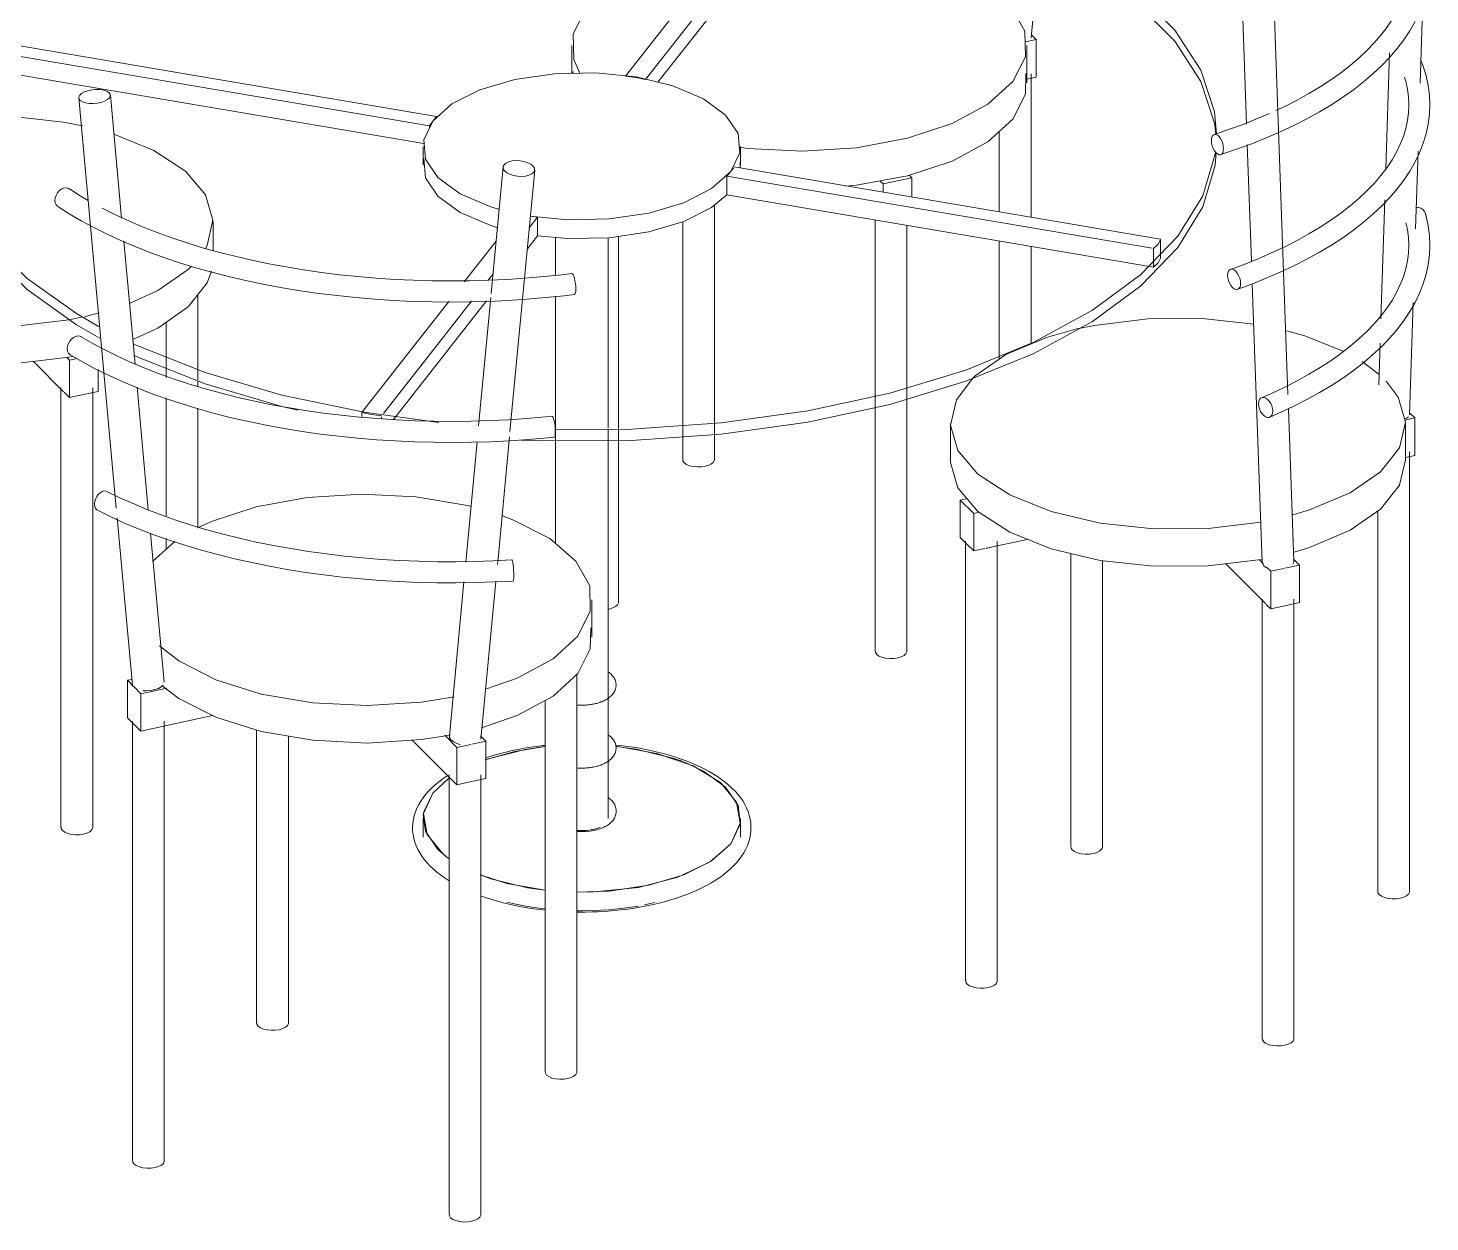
# Model space of a CAD drawing. Header units: millimetres. Extents: x -44545 to 51785, y -22696 to 32686.
# Drawn here: x -13396 to -12071, y 3196 to 4325 of the extents above; entities that cross this region are included whole.
import ezdxf

# ---------------------------------------------------------------- set-up
doc = ezdxf.new("R2010")
doc.units = ezdxf.units.MM
doc.layers.add('I-FURN-PNLS', color=30, linetype='Continuous', lineweight=9)

# ---------------------------------------------------------------- blocks, each defined once
blk = doc.blocks.new('Table Dining 4 Seater-Circular - 1200 mm dia-V79-3D Section 3')
at = {"layer": 'I-FURN-PNLS'}
for p, q in [((-12683.7, 4467.8), (-12831.4, 4279.5)), ((-12812.6, 4276.3), (-12664.9, 4464.6)), ((-12664.9, 4446.9), (-12800.9, 4273.6)), ((-12448, 4315.7), (-12438.7, 4414.5)), ((-12080.1, 4272.6), (-12077.6, 4351.9)), ((-12248.1, 4342.9), (-12244.3, 4234)), ((-12205.2, 3978.3), (-12218.2, 4343.9)), ((-13010.1, 4241.2), (-13413.3, 4309.7)), ((-12882.2, 4308.5), (-12882.2, 4282.1)), ((-12453.4, 4311.7), (-12443.3, 4313.9)), ((-12452.2, 4273.1), (-12452.2, 4308.5)), ((-12443.3, 4313.9), (-12447.8, 4318.4)), ((-12443.3, 4313.9), (-12443.3, 4278.5)), ((-13420.2, 4300.9), (-13016.9, 4232.5)), ((-12109.2, 4301.3), (-12112.8, 4191.7)), ((-13022.3, 4215.7), (-13420.2, 4283.2)), ((-12881.4, 4282.1), (-12881, 4283.9)), ((-12448.1, 4145.9), (-12448.1, 4281.7)), ((-12443.3, 4278.5), (-12453.5, 4276.3)), ((-13348.5, 4258.8), (-13313, 3870.8)), ((-13308, 4145), (-13318.6, 4261.5)), ((-13345.1, 4232.5), (-13362.9, 4235.9)), ((-13016.9, 4232.5), (-13016.9, 4230.4)), ((-12274.3, 4232.6), (-12273.4, 4224.6)), ((-12478.1, 4227.1), (-12478.1, 4151)), ((-13022.9, 4213), (-13022.9, 4195.3)), ((-12722.9, 4195.3), (-12722.9, 4213)), ((-12243.6, 4214.7), (-12239.7, 4104.4)), ((-12084.6, 4135), (-12082.2, 4208.3)), ((-12947.3, 4193.5), (-12958.6, 4073.9)), ((-12940.8, 3943.4), (-12917.4, 4190.6)), ((-12731.9, 4189.1), (-12735.7, 4184.8)), ((-12729.3, 4192.8), (-12731.9, 4189.1)), ((-12325.6, 4125.1), (-12728.8, 4193.5)), ((-12723, 4198.4), (-12723, 4192.5)), ((-12735.7, 4184.8), (-12333.6, 4116.6)), ((-12735.7, 4184.8), (-12735.7, 4167.1)), ((-12591, 4180.4), (-12588, 4177.4)), ((-12588, 4177.4), (-12560.8, 4183.3)), ((-12588, 4177.4), (-12588, 4169.6)), ((-12560.8, 4183.3), (-12563, 4185.5)), ((-12560.8, 4183.3), (-12560.8, 4165)), ((-12332.4, 4098.6), (-12735.7, 4167.1)), ((-12113.7, 4162.4), (-12117.4, 4049.8)), ((-12747.4, 3941.1), (-12747.4, 4157.6)), ((-12075.1, 4149.2), (-12074.8, 4147.1)), ((-13221.5, 4114.7), (-13221.5, 4142)), ((-12922.7, 4135.9), (-12914.8, 4146)), ((-12914.8, 4146), (-12921.7, 4147)), ((-12914.8, 4128.3), (-12914.8, 4146)), ((-12777.4, 4141.6), (-12777.4, 3938.2)), ((-12595.5, 4143.3), (-12595.5, 3966)), ((-12565.5, 3973.9), (-12565.5, 4138.2)), ((-13295.3, 4007.1), (-13306, 4123.3)), ((-12953.9, 4123.3), (-12984, 4085)), ((-12914.8, 4128.3), (-12924.6, 4115.8)), ((-12897.7, 4127), (-12897.7, 4091.1)), ((-12848, 3946.8), (-12848, 4126.6)), ((-12838.2, 3946.2), (-12838.2, 4127.9)), ((-12478.1, 4123.4), (-12478.1, 4011.8)), ((-12325.6, 4107.4), (-12325.6, 4124.9)), ((-12448.1, 4061.8), (-12448.1, 4118.3)), ((-12332.4, 4098.6), (-12332.4, 4116.4)), ((-12961.7, 4086.2), (-12956.8, 4092.4)), ((-12238.9, 4082.7), (-12229.6, 3819.7)), ((-13235.8, 4002.2), (-13235.8, 4072.9)), ((-12958.9, 4070.2), (-12970.4, 3948.7)), ((-12897.7, 4071.2), (-12897.7, 3934.6)), ((-12998.5, 4066.4), (-13080.3, 3962.1)), ((-13060.4, 3960.3), (-12977.1, 4066.6)), ((-12963, 4066.9), (-13051, 3954.6)), ((-12448.1, 4026.7), (-12448.1, 4061.7)), ((-12090.3, 3959.2), (-12086.9, 4065.3)), ((-13357.4, 4049), (-13345.9, 4051.3)), ((-13343.2, 4051.9), (-13329.1, 4055.4)), ((-13265.8, 4046.8), (-13265.8, 4003)), ((-12118.1, 4026.8), (-12119.4, 3987.6)), ((-13362.8, 3980.9), (-13391.4, 4009.5)), ((-13359.5, 4013.1), (-13357.3, 4010.9)), ((-13357.3, 4010.9), (-13349.9, 4012.5)), ((-13357.3, 3975.5), (-13357.3, 4010.9)), ((-13330.1, 3981.3), (-13330.1, 4002.1)), ((-13265.8, 4003), (-13265.8, 3994.3)), ((-13235.8, 3992.2), (-13235.8, 4001.7)), ((-13235.8, 3985.8), (-13235.8, 3991.1)), ((-13365.3, 3984.7), (-13365.3, 3568.9)), ((-13357.3, 3975.5), (-13362.3, 3980.4)), ((-13344, 3978.3), (-13357.3, 3975.5)), ((-13330.1, 3981.3), (-13344, 3978.3)), ((-13335.3, 3568.9), (-13335.3, 3984.7)), ((-13282.8, 3869.3), (-13293.4, 3985.3)), ((-13265.8, 3975.1), (-13265.8, 3862.5)), ((-13235.8, 3851.9), (-13235.8, 3965.5)), ((-12595.5, 3966), (-12595.5, 3735.5)), ((-12565.5, 3735.5), (-12565.5, 3973.9)), ((-12199.6, 3820.8), (-12204.7, 3964.7)), ((-13080.9, 3956.7), (-13080.9, 3961.4)), ((-13062.1, 3955.4), (-13062.1, 3957.2)), ((-12524.2, 3950.7), (-12524.2, 3915.3)), ((-12094.8, 3954), (-12085.3, 3956.1)), ((-12094.2, 3915.3), (-12094.2, 3950.7)), ((-12085.3, 3956.1), (-12090.3, 3961.1)), ((-12085.3, 3956.1), (-12085.3, 3920.6)), ((-12952.4, 3819.6), (-12941.2, 3938.3)), ((-12848, 3934.7), (-12848, 3945.3)), ((-12838.2, 3934.8), (-12838.2, 3945.4)), ((-12777.4, 3938.2), (-12777.4, 3916.7)), ((-12747.4, 3916.7), (-12747.4, 3940.3)), ((-12971.8, 3933.7), (-12982.6, 3819.6)), ((-12897.7, 3934.6), (-12897.7, 3837.4)), ((-12848, 3577.4), (-12848, 3934.7)), ((-12838.2, 3781.8), (-12838.2, 3934.8)), ((-12090.3, 3508.3), (-12090.3, 3924.1)), ((-12085.3, 3920.6), (-12094.2, 3918.7)), ((-12508.6, 3879.8), (-12515, 3878.4)), ((-12515, 3878.4), (-12502.3, 3865.8)), ((-12515, 3878.4), (-12515, 3843)), ((-13312.2, 3861.8), (-13297.7, 3703.4)), ((-12502.3, 3865.8), (-12497.1, 3866.9)), ((-12502.3, 3865.8), (-12502.3, 3830.4)), ((-12120.3, 3868), (-12120.3, 3508.3)), ((-13267.8, 3706.1), (-13280.7, 3847.1)), ((-13257.7, 3839.4), (-13278.8, 3820.5)), ((-13265.8, 3842.1), (-13265.8, 3831.9)), ((-12508.5, 3836.6), (-12515, 3843)), ((-12510, 3839.5), (-12510, 3423.7)), ((-12502.3, 3830.4), (-12508.5, 3836.6)), ((-12491.7, 3832.7), (-12502.3, 3830.4)), ((-12451.7, 3841.3), (-12490.6, 3832.9)), ((-12480, 3423.7), (-12480, 3839.5)), ((-12952.6, 3817.5), (-12952.5, 3819.1)), ((-12410.5, 3827.9), (-12410.5, 3550.6)), ((-12380.5, 3550.6), (-12380.5, 3821.1)), ((-12226, 3780.2), (-12264, 3818.2)), ((-12232.2, 3821.8), (-12228.3, 3817.8)), ((-12194.3, 3817), (-12199.8, 3822.5)), ((-12225.5, 3815.1), (-12221.5, 3811.1)), ((-12221.5, 3811.1), (-12209.2, 3813.8)), ((-12221.5, 3811.1), (-12221.5, 3775.7)), ((-12208.3, 3814), (-12194.3, 3817)), ((-12194.3, 3817), (-12194.3, 3781.6)), ((-12984.3, 3801), (-12998.1, 3655.3)), ((-12968.2, 3652.5), (-12954.2, 3801.4)), ((-12863.5, 3748.7), (-12863.5, 3784.2)), ((-12229.5, 3784.9), (-12229.5, 3369.1)), ((-12221.5, 3775.7), (-12225.7, 3779.8)), ((-12208.2, 3778.6), (-12221.5, 3775.7)), ((-12194.3, 3781.6), (-12208.2, 3778.6)), ((-12199.5, 3369.1), (-12199.5, 3784.9)), ((-12877.5, 3337.6), (-12877.5, 3713.6)), ((-13298.1, 3708.9), (-13302.4, 3708)), ((-13302.4, 3708), (-13296.7, 3702.2)), ((-13302.4, 3672.6), (-13302.4, 3708)), ((-13296.4, 3702), (-13289.8, 3695.3)), ((-13289.8, 3695.3), (-13265.2, 3700.6)), ((-13289.8, 3659.9), (-13289.8, 3695.3)), ((-12907.5, 3688.9), (-12907.5, 3337.6)), ((-13296.2, 3666.3), (-13302.4, 3672.6)), ((-13222, 3674.6), (-13289.8, 3659.9)), ((-13297.6, 3669.3), (-13297.6, 3253.5)), ((-13289.8, 3659.9), (-13296.2, 3666.3)), ((-13267.6, 3253.5), (-13267.6, 3669.3)), ((-13180.3, 3660.9), (-13180.3, 3383.9)), ((-13150.3, 3383.9), (-13150.3, 3655.2)), ((-12990.9, 3609.2), (-13033.1, 3651.4)), ((-13002.3, 3656), (-12990.9, 3644.6)), ((-12990.9, 3644.6), (-12977.7, 3647.4)), ((-12976.8, 3647.6), (-12963.7, 3650.5)), ((-12963.7, 3650.5), (-12968.6, 3655.4)), ((-12963.7, 3615.1), (-12963.7, 3650.5)), ((-12990.9, 3609.2), (-12990.9, 3644.6)), ((-12998.6, 3615.5), (-13013.8, 3601.3)), ((-12999, 3615.2), (-13013.8, 3601.3)), ((-12998.3, 3618.5), (-12998.3, 3202.7)), ((-12977, 3612.2), (-12990.9, 3609.2)), ((-12963.7, 3615.1), (-12977, 3612.2)), ((-12968.3, 3202.7), (-12968.3, 3618.5)), ((-13022.9, 3577.4), (-13022.9, 3559.7)), ((-12722.9, 3559.7), (-12722.9, 3577.4)), ((-12751.1, 3536.7), (-12732, 3553.5)), ((-12750.1, 3537.4), (-12732, 3553.5)), ((-12935.1, 3496.2), (-12943.8, 3498.2)), ((-12907.5, 3491.8), (-12913.2, 3492.5)), ((-12872.2, 3489.9), (-12877.6, 3490)), ((-12819.4, 3494.5), (-12831.1, 3492.7))]:
    blk.add_line(p, q, dxfattribs=at)
for points in [[(-12272.9, 4224.9, 0), (-12274.7, 4245.5, 0), (-12287.5, 4284.9, 0), (-12312.2, 4323, 0), (-12348.3, 4359.1, 0), (-12395.1, 4392.5, 0), (-12451.7, 4422.4, 0), (-12516.8, 4448.2, 0), (-12589.1, 4469.5, 0), (-12667.2, 4485.8, 0), (-12749.5, 4496.8, 0), (-12834.4, 4502.1, 0), (-12920, 4501.9, 0), (-13004.6, 4495.9, 0), (-13086.6, 4484.4, 0), (-13164.2, 4467.6, 0), (-13235.9, 4445.8, 0), (-13300.2, 4419.6, 0), (-13355.8, 4389.3, 0), (-13401.5, 4355.6, 0), (-13436.5, 4319.3, 0)], [(-13356.6, 4378.1, 0), (-13355.8, 4378.7, 0), (-13300.2, 4408.9, 0), (-13235.9, 4435.2, 0), (-13164.2, 4457, 0), (-13086.6, 4473.8, 0), (-13004.6, 4485.3, 0), (-12920, 4491.2, 0), (-12834.4, 4491.5, 0), (-12749.5, 4486.1, 0), (-12667.2, 4475.2, 0), (-12589.1, 4458.9, 0), (-12516.8, 4437.6, 0), (-12451.7, 4411.8, 0), (-12395.1, 4381.9, 0), (-12348.3, 4348.5, 0), (-12312.2, 4312.4, 0), (-12287.5, 4274.3, 0), (-12274.7, 4234.9, 0), (-12274.3, 4232.6, 0)], [(-12084.9, 4331, 0), (-12089.8, 4322.3, 0), (-12095.5, 4313.8, 0), (-12101.8, 4305.5, 0), (-12108.8, 4297.4, 0), (-12116.5, 4289.4, 0), (-12124.8, 4281.6, 0), (-12133.7, 4274, 0), (-12143.2, 4266.6, 0), (-12153.4, 4259.4, 0), (-12164.1, 4252.4, 0), (-12175.4, 4245.6, 0), (-12187.2, 4239.1, 0), (-12199.5, 4232.8, 0), (-12212.4, 4226.8, 0), (-12225.7, 4221, 0), (-12239.5, 4215.5, 0), (-12253.8, 4210.2, 0), (-12268.5, 4205.2, 0), (-12268.7, 4205.1, 0)], [(-12090.9, 4385.1, 0), (-12091.2, 4377.6, 0), (-12092.2, 4370.1, 0), (-12093.8, 4362.7, 0), (-12096.1, 4355.2, 0), (-12099, 4347.7, 0), (-12102.6, 4340.3, 0), (-12106.8, 4332.9, 0), (-12111.8, 4325.5, 0), (-12117.4, 4318.1, 0), (-12123.6, 4310.8, 0), (-12130.5, 4303.6, 0), (-12138.1, 4296.5, 0), (-12146.3, 4289.5, 0), (-12155.2, 4282.6, 0), (-12164.6, 4275.9, 0), (-12174.7, 4269.4, 0), (-12185.3, 4263, 0), (-12196.6, 4256.8, 0), (-12208.3, 4250.8, 0), (-12216.8, 4246.8, 0)], [(-12869.2, 4342.8, 0), (-12881, 4319.3, 0), (-12880.3, 4295.2, 0), (-12874.6, 4282.1, 0)], [(-12465.3, 4274.2, 0), (-12453.5, 4297.7, 0), (-12454.1, 4321.8, 0), (-12467.2, 4345.2, 0), (-12468.3, 4346.4, 0)], [(-13436.5, 4319.3, 0), (-13460.1, 4281, 0), (-13471.6, 4241.5, 0), (-13471, 4201.7, 0), (-13458.2, 4162.4, 0), (-13433.5, 4124.2, 0), (-13397.4, 4088.1, 0), (-13350.6, 4054.8, 0), (-13329.7, 4042.7, 0)], [(-12732, 4189.1, 0), (-12723.5, 4206.9, 0), (-12725.1, 4225.1, 0), (-12736.9, 4242.5, 0), (-12757.9, 4257.8, 0), (-12786.7, 4270.1, 0), (-12821.5, 4278.6, 0), (-12859.7, 4282.5, 0), (-12898.8, 4281.7, 0), (-12936.2, 4276.3, 0), (-12969.2, 4266.5, 0), (-12995.7, 4253.1, 0), (-13013.8, 4236.9, 0)], [(-12453.1, 4281.8, 0), (-12453.5, 4262.3, 0), (-12465.3, 4238.8, 0)], [(-12070.9, 4252.3, 0), (-12071.3, 4261.4, 0), (-12072.5, 4270.6, 0), (-12074.5, 4279.7, 0), (-12077.2, 4288.7, 0), (-12079.5, 4294.5, 0)], [(-12831.4, 4279.5, 0), (-12821.8, 4278.1, 0), (-12812.6, 4276.3, 0)], [(-12724.2, 4212.1, 0), (-12716, 4211.1, 0), (-12664.5, 4208.5, 0), (-12613.1, 4211.7, 0), (-12564.9, 4220.6, 0), (-12522.6, 4234.5, 0), (-12488.8, 4252.8, 0), (-12465.3, 4274.2, 0)], [(-12090.9, 4252.3, 0), (-12091.2, 4259.7, 0), (-12092.2, 4267.2, 0), (-12093.8, 4274.7, 0), (-12095, 4278.5, 0)], [(-13347.6, 4261.4, 0), (-13348.4, 4259.6, 0), (-13348.3, 4257.9, 0), (-13347.1, 4256.4, 0), (-13345, 4255.1, 0), (-13342.1, 4254.1, 0), (-13338.7, 4253.6, 0), (-13334.9, 4253.5, 0), (-13331, 4253.8, 0), (-13327.3, 4254.6, 0), (-13324, 4255.8, 0), (-13321.3, 4257.3, 0), (-13319.5, 4258.9, 0)], [(-13319.5, 4258.9, 0), (-13318.7, 4260.6, 0), (-13318.8, 4262.3, 0), (-13320, 4263.9, 0), (-13322.1, 4265.2, 0), (-13324.9, 4266.1, 0), (-13328.4, 4266.7, 0), (-13332.2, 4266.8, 0), (-13336.1, 4266.4, 0), (-13339.8, 4265.6, 0), (-13343.1, 4264.5, 0), (-13345.8, 4263, 0), (-13347.6, 4261.4, 0)], [(-12222.6, 4244.2, 0), (-12233.4, 4239.5, 0), (-12246.7, 4234.1, 0), (-12260.5, 4229.1, 0), (-12274.7, 4224.2, 0), (-12274.9, 4224.1, 0)], [(-12090.9, 4252.3, 0), (-12091.2, 4244.8, 0), (-12092.2, 4237.4, 0), (-12093.8, 4229.9, 0), (-12096.1, 4222.4, 0), (-12099, 4215, 0), (-12102.6, 4207.5, 0), (-12106.8, 4200.1, 0), (-12111.8, 4192.7, 0), (-12117.4, 4185.3, 0), (-12123.6, 4178, 0), (-12130.5, 4170.8, 0), (-12138.1, 4163.7, 0), (-12146.3, 4156.7, 0), (-12155.2, 4149.9, 0), (-12164.6, 4143.1, 0), (-12174.7, 4136.6, 0), (-12185.3, 4130.2, 0), (-12196.6, 4124, 0), (-12208.3, 4118, 0), (-12220.6, 4112.2, 0), (-12233.4, 4106.7, 0), (-12246.7, 4101.3, 0), (-12259.4, 4096.6, 0)], [(-12070.9, 4252.3, 0), (-12071.3, 4243.1, 0), (-12072.5, 4234, 0), (-12074.5, 4224.9, 0), (-12077.2, 4215.9, 0), (-12080.7, 4207, 0), (-12084.9, 4198.2, 0), (-12089.8, 4189.6, 0), (-12095.5, 4181.1, 0), (-12101.8, 4172.7, 0), (-12108.8, 4164.6, 0), (-12116.5, 4156.6, 0), (-12124.8, 4148.8, 0), (-12133.7, 4141.2, 0), (-12143.2, 4133.8, 0), (-12153.4, 4126.6, 0), (-12164.1, 4119.6, 0), (-12175.4, 4112.9, 0), (-12187.2, 4106.3, 0), (-12199.5, 4100, 0), (-12212.4, 4094, 0), (-12225.7, 4088.2, 0), (-12239.5, 4082.7, 0), (-12252.7, 4077.8, 0)], [(-13328.7, 4031.6, 0), (-13350.6, 4044.2, 0), (-13397.4, 4077.5, 0), (-13433.5, 4113.6, 0), (-13458.2, 4151.7, 0), (-13471, 4191.1, 0), (-13471.6, 4230.9, 0)], [(-13362.9, 4235.9, 0), (-13413.3, 4241.4, 0), (-13465.2, 4241.1, 0)], [(-13013.8, 4236.9, 0), (-13022.3, 4219.1, 0), (-13020.6, 4201, 0), (-13008.9, 4183.6, 0), (-12987.9, 4168.2, 0), (-12959, 4155.9, 0), (-12951.5, 4153.6, 0)], [(-13016.9, 4232.5, 0), (-13013.8, 4236.9, 0), (-13010.1, 4241.2, 0)], [(-12465.3, 4238.8, 0), (-12488.8, 4217.3, 0), (-12522.6, 4199.1, 0), (-12564.9, 4185.2, 0), (-12613.1, 4176.3, 0), (-12623.4, 4175.2, 0)], [(-13228.7, 4116.4, 0), (-13227.2, 4119.3, 0), (-13221.6, 4143.3, 0), (-13228.5, 4167.1, 0), (-13247.5, 4189.6, 0), (-13277.4, 4209.2, 0), (-13315.3, 4224.6, 0)], [(-12266.1, 4210.8, 0), (-12266.3, 4213.2, 0), (-12266.9, 4215.8, 0), (-12267.8, 4218.2, 0), (-12269, 4220.4, 0), (-12270.3, 4222.2, 0), (-12271.8, 4223.5, 0), (-12273.3, 4224.2, 0), (-12274.7, 4224.2, 0), (-12275.9, 4223.6, 0), (-12276.8, 4222.4, 0), (-12277.4, 4220.6, 0), (-12277.6, 4218.5, 0)], [(-12277.6, 4218.5, 0), (-12277.4, 4216, 0), (-12276.8, 4213.5, 0), (-12275.9, 4211.1, 0), (-12274.7, 4208.9, 0), (-12273.3, 4207.1, 0), (-12271.8, 4205.8, 0), (-12270.3, 4205.1, 0), (-12269, 4205.1, 0), (-12267.8, 4205.7, 0), (-12266.9, 4206.9, 0), (-12266.3, 4208.7, 0), (-12266.1, 4210.8, 0)], [(-12309.2, 4128, 0), (-12285.7, 4166.3, 0), (-12274.1, 4205.7, 0), (-12273.8, 4207.9, 0)], [(-12273, 4207.1, 0), (-12274.1, 4195.1, 0), (-12285.7, 4155.7, 0), (-12309.2, 4117.4, 0)], [(-12953.1, 4136.3, 0), (-12959, 4138.2, 0), (-12987.9, 4150.5, 0), (-13008.9, 4165.9, 0), (-13020.6, 4183.2, 0), (-13022.3, 4201.4, 0)], [(-12946.4, 4195.6, 0), (-12947.3, 4193.8, 0), (-12947.1, 4191.8, 0), (-12945.9, 4189.9, 0), (-12943.8, 4188.1, 0), (-12941, 4186.6, 0), (-12937.5, 4185.5, 0), (-12933.7, 4184.8, 0), (-12929.8, 4184.6, 0), (-12926.1, 4184.9, 0), (-12922.8, 4185.7, 0), (-12920.1, 4186.9, 0), (-12918.3, 4188.5, 0)], [(-12918.3, 4188.5, 0), (-12917.5, 4190.3, 0), (-12917.6, 4192.3, 0), (-12918.8, 4194.2, 0), (-12920.9, 4196, 0), (-12923.8, 4197.5, 0), (-12927.2, 4198.6, 0), (-12931, 4199.3, 0), (-12934.9, 4199.5, 0), (-12938.7, 4199.2, 0), (-12942, 4198.4, 0), (-12944.6, 4197.2, 0), (-12946.4, 4195.6, 0)], [(-12921.7, 4147, 0), (-12886.1, 4143.5, 0), (-12846.9, 4144.3, 0), (-12809.6, 4149.8, 0), (-12776.5, 4159.5, 0), (-12750.1, 4173, 0), (-12732, 4189.1, 0)], [(-13371.1, 4161.8, 0), (-13370.8, 4164.2, 0), (-13370, 4166.6, 0), (-13368.7, 4168.9, 0), (-13367, 4170.8, 0), (-13365, 4172.4, 0), (-13362.9, 4173.4, 0), (-13360.7, 4173.7, 0), (-13358.8, 4173.5, 0), (-13357.1, 4172.6, 0)], [(-13357.3, 4172.8, 0), (-13347.1, 4166.3, 0), (-13339.5, 4161.8, 0)], [(-12735.8, 4167, 0), (-12750.1, 4155.2, 0), (-12776.5, 4141.8, 0), (-12809.6, 4132.1, 0), (-12846.9, 4126.6, 0), (-12886.1, 4125.8, 0), (-12914.7, 4128.3, 0)], [(-13368.7, 4156.4, 0), (-13370, 4157.8, 0), (-13370.8, 4159.6, 0), (-13371.1, 4161.8, 0)], [(-13368.4, 4156.2, 0), (-13357.5, 4149.3, 0), (-13346.1, 4142.6, 0), (-13334.2, 4136.1, 0), (-13321.7, 4129.9, 0), (-13308.7, 4123.9, 0), (-13295.3, 4118.2, 0), (-13281.3, 4112.7, 0), (-13267, 4107.5, 0), (-13252.2, 4102.6, 0), (-13237, 4097.9, 0), (-13221.4, 4093.6, 0), (-13205.5, 4089.6, 0), (-13189.3, 4085.8, 0), (-13172.8, 4082.4, 0), (-13156, 4079.2, 0), (-13138.9, 4076.4, 0), (-13121.6, 4073.9, 0), (-13104.2, 4071.8, 0), (-13086.5, 4069.9, 0), (-13068.7, 4068.4, 0), (-13050.9, 4067.2, 0), (-13032.9, 4066.4, 0), (-13014.8, 4065.9, 0), (-12996.8, 4065.7, 0), (-12978.7, 4065.9, 0), (-12960.7, 4066.4, 0), (-12942.7, 4067.2, 0), (-12924.8, 4068.4, 0), (-12907, 4069.9, 0), (-12889.4, 4071.7, 0), (-12879.9, 4072.8, 0)], [(-13326.5, 4154.6, 0), (-13325, 4153.8, 0), (-13313, 4147.9, 0), (-13300.6, 4142.2, 0), (-13287.7, 4136.7, 0), (-13274.3, 4131.4, 0), (-13260.4, 4126.4, 0), (-13246.1, 4121.6, 0), (-13231.4, 4117.1, 0), (-13216.3, 4112.9, 0), (-13200.8, 4109, 0), (-13185, 4105.3, 0), (-13168.9, 4102, 0), (-13152.5, 4098.9, 0), (-13135.9, 4096.2, 0), (-13119, 4093.8, 0), (-13101.9, 4091.6, 0), (-13084.6, 4089.8, 0), (-13067.2, 4088.4, 0), (-13049.7, 4087.2, 0), (-13032.1, 4086.4, 0), (-13014.5, 4085.9, 0), (-12996.8, 4085.7, 0), (-12979.1, 4085.9, 0), (-12961.4, 4086.4, 0), (-12943.8, 4087.2, 0), (-12926.3, 4088.3, 0), (-12908.9, 4089.8, 0), (-12891.6, 4091.6, 0), (-12882.3, 4092.7, 0)], [(-12084, 4155.3, 0), (-12082.1, 4155.2, 0), (-12079.7, 4154.4, 0), (-12077.7, 4153.2, 0), (-12076.1, 4151.4, 0), (-12075.1, 4149.3, 0)], [(-12070.9, 4119.5, 0), (-12071.3, 4128.7, 0), (-12072.5, 4137.8, 0), (-12074.5, 4146.9, 0), (-12075.1, 4149.2, 0)], [(-12090.9, 4119.5, 0), (-12091.2, 4126.9, 0), (-12092.2, 4134.4, 0), (-12093.6, 4140.7, 0)], [(-12898, 3944.8, 0), (-12825.8, 3945.4, 0), (-12741.1, 3951.4, 0), (-12659.2, 3962.9, 0), (-12581.6, 3979.7, 0), (-12509.9, 4001.4, 0), (-12445.6, 4027.7, 0), (-12390, 4058, 0), (-12344.2, 4091.7, 0), (-12309.2, 4128, 0)], [(-12332.4, 4116.4, 0), (-12328, 4120.6, 0), (-12325.7, 4124.6, 0)], [(-12309.2, 4117.4, 0), (-12344.2, 4081, 0), (-12390, 4047.4, 0), (-12445.6, 4017.1, 0), (-12509.9, 3990.8, 0), (-12581.6, 3969, 0), (-12659.2, 3952.2, 0), (-12741.1, 3940.7, 0), (-12825.8, 3934.8, 0), (-12911.4, 3934.5, 0), (-12930.2, 3935.2, 0)], [(-12090.9, 4119.5, 0), (-12091.2, 4112, 0), (-12092.2, 4104.6, 0), (-12093.8, 4097.1, 0), (-12096.1, 4089.6, 0), (-12099, 4082.2, 0), (-12102.6, 4074.7, 0), (-12106.8, 4067.3, 0), (-12111.8, 4059.9, 0), (-12117.4, 4052.5, 0), (-12123.6, 4045.2, 0), (-12130.5, 4038, 0), (-12138.1, 4030.9, 0), (-12146.3, 4023.9, 0), (-12155.2, 4017.1, 0), (-12164.6, 4010.3, 0), (-12174.7, 4003.8, 0), (-12185.3, 3997.4, 0), (-12196.6, 3991.2, 0), (-12208.3, 3985.2, 0), (-12220.6, 3979.4, 0), (-12230.1, 3975.3, 0)], [(-12070.9, 4119.5, 0), (-12071.3, 4110.3, 0), (-12072.5, 4101.2, 0), (-12074.5, 4092.1, 0), (-12077.2, 4083.1, 0), (-12080.7, 4074.2, 0), (-12084.9, 4065.4, 0), (-12089.8, 4056.8, 0), (-12095.5, 4048.3, 0), (-12101.8, 4039.9, 0), (-12108.8, 4031.8, 0), (-12116.5, 4023.8, 0), (-12124.8, 4016, 0), (-12133.7, 4008.4, 0), (-12143.2, 4001, 0), (-12153.4, 3993.8, 0), (-12164.1, 3986.8, 0), (-12175.4, 3980.1, 0), (-12187.2, 3973.5, 0), (-12199.5, 3967.3, 0), (-12212.4, 3961.2, 0), (-12222.3, 3956.9, 0)], [(-13300, 4064.8, 0), (-13273.8, 4076.6, 0), (-13244.9, 4096.6, 0), (-13241.8, 4099.6, 0)], [(-12325.6, 4107.4, 0), (-12328, 4102.8, 0), (-12332.4, 4098.6, 0)], [(-12250, 4083.5, 0), (-12250.2, 4085.9, 0), (-12250.8, 4088.4, 0), (-12251.8, 4090.9, 0), (-12253.1, 4093, 0), (-12254.5, 4094.8, 0), (-12256.1, 4096.1, 0), (-12257.7, 4096.7, 0), (-12259.1, 4096.7, 0), (-12260.4, 4096.1, 0), (-12261.4, 4094.8, 0), (-12262, 4093.1, 0), (-12262.2, 4090.9, 0)], [(-13223, 4095, 0), (-13227.2, 4083.9, 0), (-13244.9, 4061.2, 0), (-13273.8, 4041.2, 0), (-13296.7, 4030.6, 0)], [(-12882.4, 4092.7, 0), (-12881.8, 4092.5, 0), (-12881.1, 4091.6, 0), (-12880.4, 4090.1, 0), (-12879.8, 4088.2, 0), (-12879.3, 4085.8, 0), (-12878.9, 4083.3, 0), (-12878.6, 4080.7, 0), (-12878.5, 4078.3, 0)], [(-12262.2, 4090.9, 0), (-12262, 4088.5, 0), (-12261.4, 4086, 0), (-12260.4, 4083.6, 0), (-12259.1, 4081.4, 0), (-12257.7, 4079.6, 0), (-12256.1, 4078.4, 0), (-12254.5, 4077.7, 0), (-12253.1, 4077.7, 0), (-12251.8, 4078.3, 0), (-12250.8, 4079.6, 0), (-12250.2, 4081.4, 0), (-12250, 4083.5, 0)], [(-12878.5, 4078.3, 0), (-12878.6, 4076.1, 0), (-12878.9, 4074.4, 0), (-12879.3, 4073.3, 0), (-12879.8, 4072.8, 0)], [(-13510.2, 4048, 0), (-13459.8, 4042.6, 0), (-13407.9, 4042.9, 0), (-13357.8, 4048.9, 0)], [(-12237.4, 4044.9, 0), (-12286, 4050.1, 0), (-12337.8, 4049.8, 0), (-12388, 4043.7, 0), (-12404.8, 4040.3, 0)], [(-13359.3, 4021.6, 0), (-13359, 4024, 0), (-13358.2, 4026.4, 0), (-13357, 4028.7, 0), (-13355.3, 4030.7, 0), (-13353.4, 4032.2, 0), (-13351.3, 4033.3, 0), (-13349.3, 4033.7, 0), (-13347.4, 4033.5, 0), (-13345.7, 4032.7, 0)], [(-13346.1, 4032.9, 0), (-13335.3, 4026.6, 0), (-13323.9, 4020.5, 0), (-13311.9, 4014.6, 0), (-13299.5, 4008.9, 0), (-13286.5, 4003.4, 0), (-13273, 3998.2, 0), (-13259.1, 3993.2, 0), (-13244.8, 3988.4, 0), (-13230, 3984, 0), (-13214.9, 3979.8, 0), (-13199.4, 3975.9, 0), (-13183.6, 3972.2, 0), (-13167.4, 3968.9, 0), (-13151, 3965.9, 0), (-13134.3, 3963.2, 0), (-13117.4, 3960.8, 0), (-13100.3, 3958.7, 0), (-13083.1, 3956.9, 0), (-13065.7, 3955.5, 0), (-13048.1, 3954.3, 0), (-13030.5, 3953.5, 0), (-13012.9, 3953.1, 0), (-12995.2, 3952.9, 0), (-12977.5, 3953.1, 0), (-12959.8, 3953.6, 0), (-12942.2, 3954.5, 0), (-12924.7, 3955.6, 0), (-12907.3, 3957.1, 0), (-12901.1, 3957.8, 0)], [(-12404.8, 4040.3, 0), (-12433.6, 4032.3, 0), (-12471.9, 4016, 0), (-12500.8, 3996, 0), (-12503.1, 3993.9, 0)], [(-12152.4, 4019.1, 0), (-12189.3, 4033.7, 0), (-12206.6, 4038.6, 0)], [(-13356.5, 4015.9, 0), (-13357, 4016.1, 0), (-13358.2, 4017.5, 0), (-13359, 4019.4, 0), (-13359.3, 4021.6, 0)], [(-13297.5, 4026.5, 0), (-13294.1, 4024.9, 0), (-13229, 3999, 0), (-13156.6, 3977.7, 0), (-13078.5, 3961.5, 0), (-13007.9, 3951.7, 0)], [(-13353.7, 4014.3, 0), (-13357.8, 4013.5, 0), (-13407.9, 4007.5, 0), (-13459.8, 4007.2, 0), (-13510.2, 4012.6, 0)], [(-13356.5, 4015.9, 0), (-13345.1, 4009.2, 0), (-13333.1, 4002.7, 0), (-13320.5, 3996.5, 0), (-13307.5, 3990.6, 0), (-13294, 3984.9, 0), (-13280, 3979.4, 0), (-13265.6, 3974.3, 0), (-13250.8, 3969.4, 0), (-13235.6, 3964.8, 0), (-13220, 3960.4, 0), (-13204.1, 3956.4, 0), (-13187.8, 3952.7, 0), (-13171.3, 3949.3, 0), (-13154.4, 3946.2, 0), (-13137.4, 3943.4, 0), (-13120.1, 3940.9, 0), (-13102.6, 3938.8, 0), (-13084.9, 3937, 0), (-13067.1, 3935.5, 0), (-13049.2, 3934.4, 0), (-13031.2, 3933.5, 0), (-13013.2, 3933.1, 0), (-12995.1, 3932.9, 0), (-12977.1, 3933.1, 0), (-12959, 3933.6, 0), (-12941.1, 3934.5, 0), (-12923.2, 3935.7, 0), (-12905.4, 3937.2, 0), (-12899, 3937.9, 0)], [(-13141.2, 3963.4, 0), (-13156.6, 3967.1, 0), (-13229, 3988.4, 0), (-13294.1, 4014.3, 0), (-13296.4, 4015.3, 0)], [(-12118.8, 3997.1, 0), (-12120.1, 3998.3, 0), (-12135.1, 4009.4, 0)], [(-12503.1, 3993.9, 0), (-12518.6, 3973.4, 0), (-12524.2, 3949.4, 0), (-12517.3, 3925.5, 0), (-12498.3, 3903.1, 0), (-12468.3, 3883.4, 0), (-12429.1, 3867.7, 0), (-12382.9, 3856.7, 0)], [(-12200.6, 3864.4, 0), (-12184.8, 3869.1, 0), (-12146.5, 3885.3, 0), (-12117.6, 3905.3, 0), (-12099.8, 3928, 0), (-12094.2, 3952, 0), (-12101.1, 3975.8, 0), (-12112.3, 3990.8, 0)], [(-12219.4, 3962.6, 0), (-12219.7, 3965.1, 0), (-12220.4, 3967.5, 0), (-12221.4, 3969.9, 0), (-12222.8, 3972, 0), (-12224.5, 3973.7, 0), (-12226.2, 3974.9, 0), (-12227.9, 3975.5, 0), (-12229.6, 3975.5, 0), (-12231, 3974.8, 0), (-12232, 3973.5, 0), (-12232.7, 3971.7, 0), (-12232.9, 3969.5, 0)], [(-12232.9, 3969.5, 0), (-12232.7, 3967.1, 0), (-12232, 3964.6, 0), (-12231, 3962.2, 0), (-12229.6, 3960.1, 0), (-12227.9, 3958.4, 0), (-12226.2, 3957.2, 0), (-12224.5, 3956.6, 0), (-12222.8, 3956.7, 0), (-12221.4, 3957.4, 0), (-12220.4, 3958.7, 0), (-12219.7, 3960.5, 0), (-12219.4, 3962.6, 0)], [(-13080.9, 3961.4, 0), (-13071.8, 3959.4, 0), (-13062.1, 3958.2, 0)], [(-12901.1, 3957.8, 0), (-12900.6, 3957.5, 0), (-12900, 3956.7, 0), (-12899.5, 3955.2, 0), (-12899, 3953.2, 0), (-12898.5, 3950.9, 0), (-12898.2, 3948.3, 0), (-12898, 3945.7, 0), (-12897.9, 3943.3, 0)], [(-12091.2, 3957.2, 0), (-12093, 3955.9, 0), (-12095.1, 3955.1, 0)], [(-12897.9, 3943.3, 0), (-12898, 3941.1, 0), (-12898.2, 3939.5, 0), (-12898.5, 3938.3, 0), (-12899, 3937.9, 0)], [(-12748.3, 3914.3, 0), (-12750.1, 3912.7, 0), (-12752.8, 3911.4, 0), (-12756.1, 3910.4, 0), (-12759.8, 3909.8, 0), (-12763.7, 3909.8, 0), (-12767.6, 3910.2, 0), (-12771, 3911, 0), (-12773.9, 3912.2, 0), (-12776, 3913.8, 0), (-12777.2, 3915.5, 0), (-12777.4, 3917.3, 0)], [(-12747.4, 3916.7, 0), (-12747.5, 3916.1, 0), (-12748.3, 3914.3, 0)], [(-12382.9, 3821.3, 0), (-12429.1, 3832.3, 0), (-12468.3, 3848, 0), (-12498.3, 3867.7, 0), (-12517.3, 3890.1, 0), (-12524.2, 3914, 0), (-12524.2, 3915.3, 0)], [(-12094.2, 3916.5, 0), (-12099.8, 3892.6, 0), (-12117.6, 3869.9, 0), (-12146.5, 3849.9, 0), (-12184.8, 3833.7, 0), (-12199.4, 3829.3, 0)], [(-13333.7, 3874.6, 0), (-13333.4, 3877, 0), (-13332.7, 3879.4, 0), (-13331.5, 3881.7, 0), (-13330, 3883.8, 0), (-13328.2, 3885.4, 0), (-13326.3, 3886.6, 0), (-13324.4, 3887.1, 0), (-13322.6, 3886.9, 0)], [(-13321.8, 3886.6, 0), (-13309.7, 3880.7, 0), (-13297.1, 3875.1, 0), (-13284.1, 3869.6, 0), (-13270.5, 3864.4, 0), (-13256.6, 3859.5, 0), (-13242.1, 3854.8, 0), (-13227.3, 3850.4, 0), (-13212.1, 3846.3, 0), (-13196.5, 3842.4, 0), (-13180.7, 3838.8, 0), (-13164.5, 3835.6, 0), (-13148, 3832.6, 0), (-13131.3, 3829.9, 0), (-13114.3, 3827.6, 0), (-13097.2, 3825.5, 0), (-13079.9, 3823.8, 0), (-13062.5, 3822.4, 0), (-13044.9, 3821.4, 0), (-13027.3, 3820.6, 0), (-13009.6, 3820.2, 0), (-12992, 3820.1, 0), (-12974.3, 3820.4, 0), (-12956.6, 3821, 0), (-12939.1, 3821.9, 0)], [(-12977, 3872.3, 0), (-12981, 3873.3, 0), (-13029.7, 3881.5, 0), (-13081.2, 3884.2, 0), (-13132.6, 3880.9, 0), (-13180.8, 3872.1, 0), (-13223.1, 3858.2, 0), (-13236.1, 3852.2, 0)], [(-13330, 3868.5, 0), (-13331.5, 3869.2, 0), (-13332.7, 3870.6, 0), (-13333.4, 3872.4, 0), (-13333.7, 3874.6, 0)], [(-13330.8, 3868.8, 0), (-13318.2, 3862.6, 0), (-13305.1, 3856.7, 0), (-13291.5, 3851.1, 0), (-13277.5, 3845.7, 0), (-13263, 3840.6, 0), (-13248.1, 3835.7, 0), (-13232.8, 3831.2, 0), (-13217.1, 3826.9, 0), (-13201.1, 3822.9, 0), (-13184.8, 3819.3, 0), (-13168.2, 3815.9, 0), (-13151.3, 3812.9, 0), (-13134.2, 3810.1, 0), (-13116.9, 3807.7, 0), (-13099.4, 3805.7, 0), (-13081.7, 3803.9, 0), (-13063.9, 3802.5, 0), (-13046, 3801.4, 0), (-13028, 3800.6, 0), (-13009.9, 3800.2, 0), (-12991.9, 3800.1, 0), (-12973.8, 3800.4, 0), (-12955.8, 3801, 0), (-12937.8, 3801.9, 0)], [(-12876.5, 3749.9, 0), (-12864.8, 3773.4, 0), (-12865.4, 3797.5, 0), (-12878.5, 3820.8, 0), (-12903.1, 3842, 0), (-12938, 3859.8, 0), (-12947.7, 3863.5, 0)], [(-12382.9, 3856.7, 0), (-12332.4, 3851.3, 0), (-12280.6, 3851.6, 0), (-12230.8, 3857.6, 0)], [(-12490.6, 3832.8, 0), (-12488.6, 3833.2, 0), (-12486.8, 3833.7, 0)], [(-12939.1, 3821.9, 0), (-12938.8, 3821.6, 0), (-12938.5, 3820.7, 0), (-12938.1, 3819.3, 0), (-12937.8, 3817.3, 0), (-12937.5, 3814.9, 0), (-12937.3, 3812.3, 0), (-12937.2, 3809.7, 0), (-12937.2, 3807.3, 0)], [(-12230.4, 3822.2, 0), (-12280.6, 3816.2, 0), (-12332.4, 3815.9, 0), (-12382.9, 3821.3, 0)], [(-12226.1, 3814.8, 0), (-12228.2, 3816.5, 0), (-12229.4, 3818.5, 0)], [(-12199.6, 3820.8, 0), (-12199.7, 3819.9, 0), (-12200.5, 3817.9, 0)], [(-12937.2, 3807.3, 0), (-12937.2, 3805.1, 0), (-12937.3, 3803.5, 0), (-12937.5, 3802.4, 0), (-12937.8, 3801.9, 0)], [(-12839.1, 3779.4, 0), (-12840.9, 3777.8, 0), (-12843.6, 3776.4, 0), (-12846.9, 3775.4, 0), (-12848.1, 3775.2, 0)], [(-12838.2, 3781.8, 0), (-12838.3, 3781.2, 0), (-12839.1, 3779.4, 0)], [(-12864.3, 3757.5, 0), (-12864.8, 3737.9, 0), (-12876.5, 3714.5, 0)], [(-13272, 3740.5, 0), (-13253.9, 3726.3, 0), (-13219, 3708.5, 0), (-13176, 3695, 0), (-13127.3, 3686.8, 0), (-13075.8, 3684.2, 0), (-13024.4, 3687.4, 0), (-12993.5, 3692.3, 0)], [(-12963, 3699.8, 0), (-12933.9, 3710.1, 0), (-12900, 3728.4, 0), (-12876.5, 3749.9, 0)], [(-12566.4, 3733.1, 0), (-12568.2, 3731.5, 0), (-12570.9, 3730.1, 0), (-12574.2, 3729.2, 0), (-12577.9, 3728.6, 0), (-12581.8, 3728.5, 0), (-12585.6, 3728.9, 0), (-12589.1, 3729.8, 0), (-12592, 3731, 0), (-12594.1, 3732.6, 0), (-12595.3, 3734.3, 0), (-12595.4, 3736.1, 0)], [(-12565.5, 3735.5, 0), (-12565.5, 3734.9, 0), (-12566.4, 3733.1, 0)], [(-12876.5, 3714.5, 0), (-12900, 3693, 0), (-12933.9, 3674.7, 0), (-12966.6, 3663.4, 0)], [(-12847.8, 3716, 0), (-12847, 3715.4, 0), (-12846.2, 3714.8, 0), (-12845.5, 3714.2, 0), (-12844.8, 3713.5, 0), (-12844.1, 3712.7, 0), (-12843.5, 3712, 0), (-12842.9, 3711.1, 0), (-12842.4, 3710.3, 0), (-12841.9, 3709.3, 0), (-12841.4, 3708.4, 0), (-12841.1, 3707.4, 0), (-12840.8, 3706.3, 0), (-12840.6, 3705.2, 0), (-12840.5, 3704.1, 0), (-12840.5, 3703, 0), (-12840.6, 3701.9, 0), (-12840.8, 3700.8, 0), (-12841.1, 3699.8, 0), (-12841.4, 3698.8, 0), (-12841.8, 3697.8, 0), (-12842.3, 3696.9, 0), (-12842.9, 3696, 0), (-12843.5, 3695.2, 0), (-12844.1, 3694.4, 0), (-12844.8, 3693.7, 0), (-12845.5, 3693, 0), (-12846.2, 3692.3, 0), (-12846.9, 3691.7, 0), (-12847.7, 3691.1, 0), (-12848.5, 3690.6, 0), (-12849.4, 3690, 0), (-12850.2, 3689.6, 0), (-12851.1, 3689.1, 0), (-12852, 3688.7, 0), (-12852.9, 3688.2, 0), (-12853.8, 3687.8, 0), (-12854.8, 3687.5, 0), (-12855.8, 3687.1, 0), (-12856.8, 3686.8, 0), (-12857.8, 3686.5, 0), (-12858.8, 3686.2, 0), (-12859.8, 3686, 0), (-12860.9, 3685.7, 0), (-12862, 3685.5, 0), (-12863, 3685.3, 0), (-12864.1, 3685.1, 0), (-12865.2, 3685, 0), (-12866.3, 3684.9, 0), (-12867.5, 3684.7, 0), (-12868.6, 3684.6, 0), (-12869.7, 3684.6, 0), (-12870.8, 3684.5, 0), (-12872, 3684.5, 0), (-12873.1, 3684.5, 0), (-12874.2, 3684.5, 0), (-12875.4, 3684.5, 0), (-12876.5, 3684.6, 0), (-12877.6, 3684.7, 0)], [(-13268.7, 3703.5, 0), (-13270.5, 3701.9, 0), (-13273.2, 3700.4, 0), (-13276.5, 3699.3, 0), (-13280.2, 3698.5, 0), (-13284.1, 3698.1, 0), (-13287.9, 3698.2, 0)], [(-12997.3, 3656.2, 0), (-13024.4, 3652, 0), (-13075.8, 3648.7, 0), (-13127.3, 3651.4, 0), (-13176, 3659.6, 0), (-13219, 3673.1, 0), (-13253.9, 3690.9, 0), (-13269.6, 3702.9, 0)], [(-12988, 3647.3, 0), (-12988.3, 3647.4, 0), (-12991.7, 3648.5, 0), (-12994.6, 3650, 0), (-12996.7, 3651.8, 0), (-12997.9, 3653.7, 0), (-12998, 3655.6, 0)], [(-12907.5, 3645.3, 0), (-12936.2, 3640.7, 0), (-12964.1, 3632.8, 0)], [(-12907.3, 3646.5, 0), (-12909.6, 3646.3, 0), (-12915.6, 3645.5, 0), (-12921.5, 3644.7, 0), (-12927.4, 3643.7, 0), (-12933.1, 3642.7, 0), (-12938.8, 3641.5, 0), (-12944.4, 3640.2, 0), (-12949.9, 3638.8, 0), (-12955.3, 3637.3, 0), (-12960.5, 3635.7, 0), (-12963.7, 3634.7, 0)], [(-12907.7, 3645.3, 0), (-12926.3, 3642.6, 0), (-12963.6, 3633, 0)], [(-12847.8, 3656.5, 0), (-12847, 3655.9, 0), (-12846.2, 3655.3, 0), (-12845.5, 3654.6, 0), (-12844.8, 3653.9, 0), (-12844.1, 3653.2, 0), (-12843.5, 3652.4, 0), (-12842.9, 3651.6, 0), (-12842.4, 3650.7, 0), (-12841.9, 3649.8, 0), (-12841.4, 3648.8, 0), (-12841.1, 3647.8, 0), (-12840.8, 3646.8, 0), (-12840.6, 3645.7, 0), (-12840.5, 3644.6, 0), (-12840.5, 3643.5, 0), (-12840.6, 3642.4, 0), (-12840.8, 3641.3, 0), (-12841.1, 3640.2, 0), (-12841.4, 3639.2, 0), (-12841.8, 3638.2, 0), (-12842.3, 3637.3, 0), (-12842.9, 3636.4, 0), (-12843.5, 3635.6, 0), (-12844.1, 3634.8, 0), (-12844.8, 3634.1, 0), (-12845.5, 3633.4, 0), (-12846.2, 3632.8, 0), (-12846.9, 3632.1, 0), (-12847.7, 3631.6, 0), (-12848.5, 3631, 0), (-12849.4, 3630.5, 0), (-12850.2, 3630, 0), (-12851.1, 3629.5, 0), (-12852, 3629.1, 0), (-12852.9, 3628.7, 0), (-12853.8, 3628.3, 0), (-12854.8, 3627.9, 0), (-12855.8, 3627.6, 0), (-12856.8, 3627.2, 0), (-12857.8, 3626.9, 0), (-12858.8, 3626.7, 0), (-12859.8, 3626.4, 0), (-12860.9, 3626.2, 0), (-12862, 3625.9, 0), (-12863, 3625.8, 0), (-12864.1, 3625.6, 0), (-12865.2, 3625.4, 0), (-12866.3, 3625.3, 0), (-12867.5, 3625.2, 0), (-12868.6, 3625.1, 0), (-12869.7, 3625, 0), (-12870.8, 3625, 0), (-12872, 3624.9, 0), (-12873.1, 3624.9, 0), (-12874.2, 3625, 0), (-12875.4, 3625, 0), (-12876.5, 3625, 0), (-12877.6, 3625.1, 0)], [(-12724.1, 3538.5, 0), (-12721.8, 3541.6, 0), (-12719.7, 3544.9, 0), (-12717.9, 3548.2, 0), (-12716.3, 3551.6, 0), (-12715, 3555.1, 0), (-12714, 3558.6, 0), (-12713.4, 3562.2, 0), (-12713, 3565.8, 0), (-12712.9, 3569.5, 0), (-12713.1, 3573.1, 0), (-12713.7, 3576.8, 0), (-12714.5, 3580.3, 0), (-12715.7, 3583.8, 0), (-12717.1, 3587.3, 0), (-12718.8, 3590.6, 0), (-12720.7, 3593.9, 0), (-12722.9, 3597.1, 0), (-12725.4, 3600.2, 0), (-12728, 3603.2, 0), (-12730.9, 3606.1, 0), (-12734, 3608.9, 0), (-12737.3, 3611.7, 0), (-12740.7, 3614.3, 0), (-12744.4, 3616.9, 0), (-12748.3, 3619.3, 0), (-12752.3, 3621.7, 0), (-12756.5, 3624, 0), (-12760.9, 3626.2, 0), (-12765.4, 3628.2, 0), (-12770.1, 3630.2, 0), (-12775, 3632.1, 0), (-12779.9, 3633.9, 0), (-12785.1, 3635.6, 0), (-12790.3, 3637.3, 0), (-12795.7, 3638.8, 0), (-12801.2, 3640.1, 0), (-12806.8, 3641.4, 0), (-12812.4, 3642.6, 0), (-12818.2, 3643.7, 0), (-12824.1, 3644.7, 0), (-12830, 3645.5, 0), (-12836, 3646.3, 0), (-12841, 3646.8, 0)], [(-12732, 3553.5, 0), (-12723.2, 3572.9, 0), (-12726.5, 3592.7, 0), (-12741.7, 3611.3, 0), (-12767.6, 3627.1, 0), (-12801.9, 3638.9, 0), (-12840.8, 3645.6, 0)], [(-12777, 3631.1, 0), (-12786.7, 3634.5, 0), (-12821.5, 3643, 0), (-12840.5, 3645.5, 0)], [(-12723.1, 3574, 0), (-12725.1, 3589.5, 0), (-12736.9, 3606.9, 0), (-12757.9, 3622.2, 0), (-12775.8, 3630.6, 0)], [(-12999.6, 3618, 0), (-13001.2, 3616.9, 0), (-13004.9, 3614.4, 0), (-13008.4, 3611.8, 0), (-13011.7, 3609, 0), (-13014.8, 3606.2, 0), (-13017.7, 3603.3, 0), (-13020.3, 3600.3, 0), (-13021.7, 3598.6, 0)], [(-12998.1, 3518.2, 0), (-12999.3, 3518.9, 0), (-13003.1, 3521.4, 0), (-13006.6, 3524, 0), (-13010, 3526.7, 0), (-13013.2, 3529.5, 0), (-13016.2, 3532.3, 0), (-13019, 3535.3, 0), (-13021.5, 3538.3, 0), (-13023.9, 3541.5, 0), (-13025.9, 3544.7, 0), (-13027.8, 3548, 0), (-13029.4, 3551.4, 0), (-13030.7, 3554.9, 0), (-13031.7, 3558.4, 0), (-13032.4, 3562, 0), (-13032.8, 3565.7, 0), (-13032.9, 3569.3, 0), (-13032.6, 3573, 0), (-13032.1, 3576.6, 0), (-13031.3, 3580.2, 0), (-13030.2, 3583.7, 0), (-13028.7, 3587.1, 0), (-13027.1, 3590.5, 0), (-13025.1, 3593.8, 0), (-13022.9, 3597, 0), (-13021.7, 3598.6, 0)], [(-13013.8, 3601.3, 0), (-13022.6, 3581.9, 0), (-13019.2, 3562.1, 0), (-13004, 3543.5, 0), (-12998.8, 3539.5, 0)], [(-13013.8, 3601.3, 0), (-13022.3, 3583.5, 0), (-13022.5, 3582.4, 0)], [(-12848.4, 3597.4, 0), (-12847.6, 3596.9, 0), (-12846.8, 3596.3, 0), (-12846.1, 3595.7, 0), (-12845.3, 3595, 0), (-12844.6, 3594.3, 0), (-12843.9, 3593.6, 0), (-12843.3, 3592.8, 0), (-12842.7, 3592, 0), (-12842.2, 3591.1, 0), (-12841.7, 3590.1, 0), (-12841.2, 3589.1, 0), (-12840.9, 3588.1, 0), (-12840.6, 3587, 0), (-12840.4, 3585.9, 0), (-12840.3, 3584.8, 0), (-12840.3, 3583.7, 0), (-12840.4, 3582.6, 0), (-12840.6, 3581.5, 0), (-12840.9, 3580.4, 0), (-12841.2, 3579.4, 0), (-12841.6, 3578.4, 0), (-12842.1, 3577.5, 0), (-12842.7, 3576.6, 0), (-12843.3, 3575.7, 0), (-12843.9, 3574.9, 0), (-12844.6, 3574.2, 0), (-12845.3, 3573.5, 0), (-12846, 3572.8, 0), (-12846.8, 3572.2, 0), (-12847.6, 3571.6, 0), (-12848.4, 3571.1, 0), (-12849.2, 3570.5, 0), (-12850.1, 3570, 0), (-12851, 3569.6, 0), (-12851.9, 3569.1, 0), (-12852.8, 3568.7, 0), (-12853.8, 3568.3, 0), (-12854.7, 3568, 0), (-12855.7, 3567.6, 0), (-12856.7, 3567.3, 0), (-12857.7, 3567, 0), (-12858.7, 3566.7, 0), (-12859.8, 3566.4, 0), (-12860.9, 3566.2, 0), (-12861.9, 3566, 0), (-12863, 3565.8, 0), (-12864.1, 3565.6, 0), (-12865.2, 3565.4, 0), (-12866.3, 3565.3, 0), (-12867.4, 3565.2, 0), (-12868.6, 3565.1, 0), (-12869.7, 3565, 0), (-12870.8, 3565, 0), (-12872, 3565, 0), (-12873.1, 3565, 0), (-12874.2, 3565, 0), (-12875.4, 3565, 0), (-12876.5, 3565.1, 0), (-12877.6, 3565.1, 0)], [(-13022.7, 3580.9, 0), (-13020.6, 3565.3, 0), (-13008.9, 3548, 0), (-12999, 3539.6, 0)], [(-13355.4, 3562.3, 0), (-13358.9, 3563.1, 0), (-13361.8, 3564.4, 0), (-13363.9, 3565.9, 0), (-13365.1, 3567.6, 0), (-13365.2, 3569.5, 0)], [(-13335.3, 3568.9, 0), (-13335.4, 3568.2, 0), (-13336.2, 3566.5, 0), (-13338, 3564.8, 0), (-13340.7, 3563.5, 0), (-13344, 3562.5, 0), (-13347.7, 3562, 0), (-13351.6, 3561.9, 0), (-13355.4, 3562.3, 0)], [(-12866.6, 3566.2, 0), (-12868.6, 3566, 0), (-12875.1, 3565.9, 0), (-12877.6, 3566.1, 0)], [(-12855.5, 3569.1, 0), (-12856.9, 3568.5, 0), (-12862.4, 3566.9, 0), (-12864.9, 3566.5, 0)], [(-12732, 3553.5, 0), (-12723.5, 3571.3, 0), (-12723.3, 3572.4, 0)], [(-12400.6, 3544, 0), (-12404.1, 3544.8, 0), (-12407, 3546.1, 0), (-12409.1, 3547.6, 0), (-12410.2, 3549.4, 0), (-12410.4, 3551.2, 0)], [(-12380.5, 3550.6, 0), (-12380.5, 3549.9, 0), (-12381.4, 3548.2, 0), (-12383.2, 3546.6, 0), (-12385.8, 3545.2, 0), (-12389.1, 3544.2, 0), (-12392.9, 3543.7, 0), (-12396.8, 3543.6, 0), (-12400.6, 3544, 0)], [(-12877.7, 3507.7, 0), (-12861.1, 3507.9, 0), (-12819.4, 3512.2, 0), (-12782.1, 3521.9, 0), (-12752.2, 3536, 0)], [(-12724.1, 3538.5, 0), (-12726.6, 3535.4, 0), (-12729.4, 3532.5, 0), (-12732.4, 3529.6, 0), (-12735.6, 3526.8, 0), (-12738.9, 3524.1, 0), (-12742.5, 3521.5, 0), (-12746.3, 3519, 0), (-12750.2, 3516.6, 0), (-12754.3, 3514.3, 0), (-12758.6, 3512.1, 0), (-12763.1, 3509.9, 0), (-12767.7, 3507.9, 0), (-12772.5, 3505.9, 0), (-12777.4, 3504.1, 0), (-12782.4, 3502.3, 0), (-12787.6, 3500.7, 0), (-12792.9, 3499.1, 0), (-12798.4, 3497.7, 0), (-12803.9, 3496.3, 0), (-12809.5, 3495.1, 0), (-12815.3, 3494, 0), (-12821.1, 3492.9, 0), (-12827, 3492, 0), (-12832.9, 3491.2, 0), (-12839, 3490.5, 0), (-12845, 3490, 0), (-12851.1, 3489.5, 0), (-12857.3, 3489.2, 0), (-12863.5, 3488.9, 0), (-12869.6, 3488.8, 0), (-12875.8, 3488.8, 0), (-12877.6, 3488.8, 0)], [(-12877.6, 3507.7, 0), (-12846.9, 3508.7, 0), (-12809.6, 3514.2, 0), (-12776.5, 3523.9, 0), (-12751.2, 3536.6, 0)], [(-12969.1, 3523.9, 0), (-12943.8, 3515.9, 0), (-12907.5, 3509.5, 0)], [(-12969.1, 3523.9, 0), (-12959, 3520.3, 0), (-12924.3, 3511.9, 0), (-12907.6, 3509.5, 0)], [(-12907.3, 3490.6, 0), (-12912.5, 3491.2, 0), (-12918.5, 3492, 0), (-12924.4, 3492.9, 0), (-12930.2, 3493.9, 0), (-12935.9, 3495, 0), (-12941.6, 3496.3, 0), (-12947.1, 3497.6, 0), (-12952.5, 3499, 0), (-12957.9, 3500.6, 0), (-12963.1, 3502.2, 0), (-12968.1, 3504, 0)], [(-12110.5, 3501.8, 0), (-12113.9, 3502.6, 0), (-12116.8, 3503.8, 0), (-12118.9, 3505.4, 0), (-12120.1, 3507.1, 0), (-12120.3, 3508.9, 0)], [(-12090.3, 3508.3, 0), (-12090.4, 3507.7, 0), (-12091.2, 3505.9, 0), (-12093, 3504.3, 0), (-12095.7, 3503, 0), (-12099, 3502, 0), (-12102.7, 3501.5, 0), (-12106.6, 3501.4, 0), (-12110.5, 3501.8, 0)], [(-12913.2, 3492.5, 0), (-12924.3, 3494.2, 0), (-12935.1, 3496.2, 0)], [(-12854.4, 3490.5, 0), (-12861.1, 3490.2, 0), (-12872.2, 3489.9, 0)], [(-12831, 3492.7, 0), (-12846.9, 3491, 0), (-12854.5, 3490.5, 0)], [(-12803.7, 3497.8, 0), (-12809.6, 3496.5, 0), (-12813.5, 3495.6, 0)], [(-12500.1, 3417.2, 0), (-12503.6, 3418, 0), (-12506.4, 3419.2, 0), (-12508.5, 3420.8, 0), (-12509.7, 3422.5, 0), (-12509.9, 3424.3, 0)], [(-12480, 3423.7, 0), (-12480, 3423.1, 0), (-12480.9, 3421.3, 0), (-12482.7, 3419.7, 0), (-12485.3, 3418.4, 0), (-12488.6, 3417.4, 0), (-12492.4, 3416.8, 0), (-12496.3, 3416.8, 0), (-12500.1, 3417.2, 0)], [(-13151.2, 3381.5, 0), (-13153, 3379.9, 0), (-13155.6, 3378.6, 0), (-13158.9, 3377.6, 0), (-13162.7, 3377.1, 0), (-13166.6, 3377, 0), (-13170.4, 3377.4, 0), (-13173.9, 3378.2, 0), (-13176.8, 3379.4, 0), (-13178.9, 3381, 0), (-13180, 3382.7, 0), (-13180.2, 3384.5, 0)], [(-13150.3, 3383.9, 0), (-13150.3, 3383.3, 0), (-13151.2, 3381.5, 0)], [(-12219.7, 3362.6, 0), (-12223.1, 3363.4, 0), (-12226, 3364.6, 0), (-12228.1, 3366.2, 0), (-12229.3, 3367.9, 0), (-12229.5, 3369.7, 0)], [(-12199.5, 3369.1, 0), (-12199.6, 3368.5, 0), (-12200.4, 3366.7, 0), (-12202.2, 3365.1, 0), (-12204.9, 3363.8, 0), (-12208.2, 3362.8, 0), (-12211.9, 3362.2, 0), (-12215.8, 3362.2, 0), (-12219.7, 3362.6, 0)], [(-12878.4, 3335.3, 0), (-12880.3, 3333.6, 0), (-12882.9, 3332.3, 0), (-12886.2, 3331.3, 0), (-12889.9, 3330.8, 0), (-12893.9, 3330.7, 0), (-12897.7, 3331.1, 0), (-12901.2, 3331.9, 0), (-12904, 3333.2, 0), (-12906.1, 3334.7, 0), (-12907.3, 3336.4, 0), (-12907.5, 3338.3, 0)], [(-12877.5, 3337.6, 0), (-12877.6, 3337, 0), (-12878.4, 3335.3, 0)], [(-13268.5, 3251.1, 0), (-13270.3, 3249.5, 0), (-13273, 3248.1, 0), (-13276.3, 3247.2, 0), (-13280, 3246.6, 0), (-13283.9, 3246.5, 0), (-13287.8, 3246.9, 0), (-13291.2, 3247.8, 0), (-13294.1, 3249, 0), (-13296.2, 3250.5, 0), (-13297.4, 3252.3, 0), (-13297.6, 3254.1, 0)], [(-13267.6, 3253.5, 0), (-13267.7, 3252.9, 0), (-13268.5, 3251.1, 0)], [(-12969.2, 3200.3, 0), (-12971.1, 3198.7, 0), (-12973.7, 3197.3, 0), (-12977, 3196.4, 0), (-12980.7, 3195.8, 0), (-12984.7, 3195.7, 0), (-12988.5, 3196.1, 0), (-12991.9, 3197, 0), (-12994.8, 3198.2, 0), (-12996.9, 3199.8, 0), (-12998.1, 3201.5, 0), (-12998.3, 3203.3, 0)], [(-12968.3, 3202.7, 0), (-12968.4, 3202.1, 0), (-12969.2, 3200.3, 0)]]:
    blk.add_polyline3d(points, dxfattribs=at)

msp = doc.modelspace()

# ---------------------------------------------------------------- block references
at = {"layer": 'I-FURN-PNLS'}
msp.add_blockref('Table Dining 4 Seater-Circular - 1200 mm dia-V79-3D Section 3', (0, 0), dxfattribs=at)

doc.saveas('drawing.dxf')
